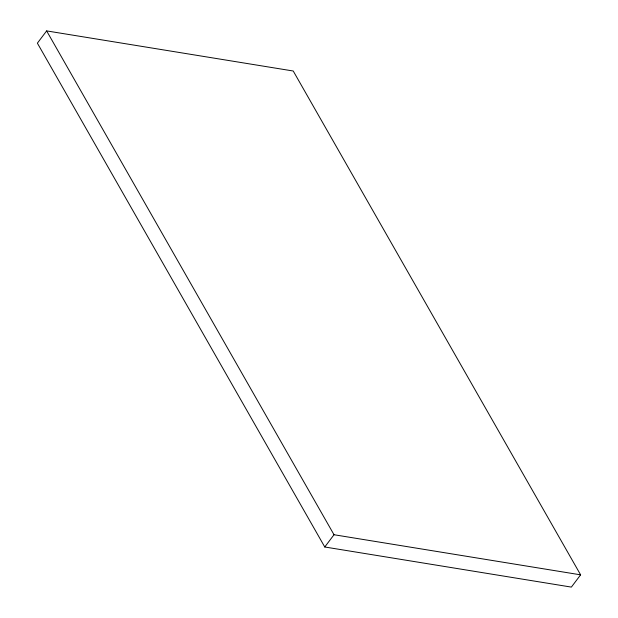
<?xml version="1.0" encoding="UTF-8"?>
<svg xmlns="http://www.w3.org/2000/svg" width="618" height="618" viewBox="0 0 618 618"><rect width="100%" height="100%" fill="white"/><g stroke="black" fill="none" stroke-linecap="round" stroke-linejoin="round"><path stroke-width="0.93" d="M46.636 30.9L37.381 43.16L324.767 546.992L571.364 587.1L580.619 574.84L293.233 71.008L46.636 30.9L334.014 534.732L580.619 574.84M324.767 546.992L334.014 534.732"/></g></svg>
